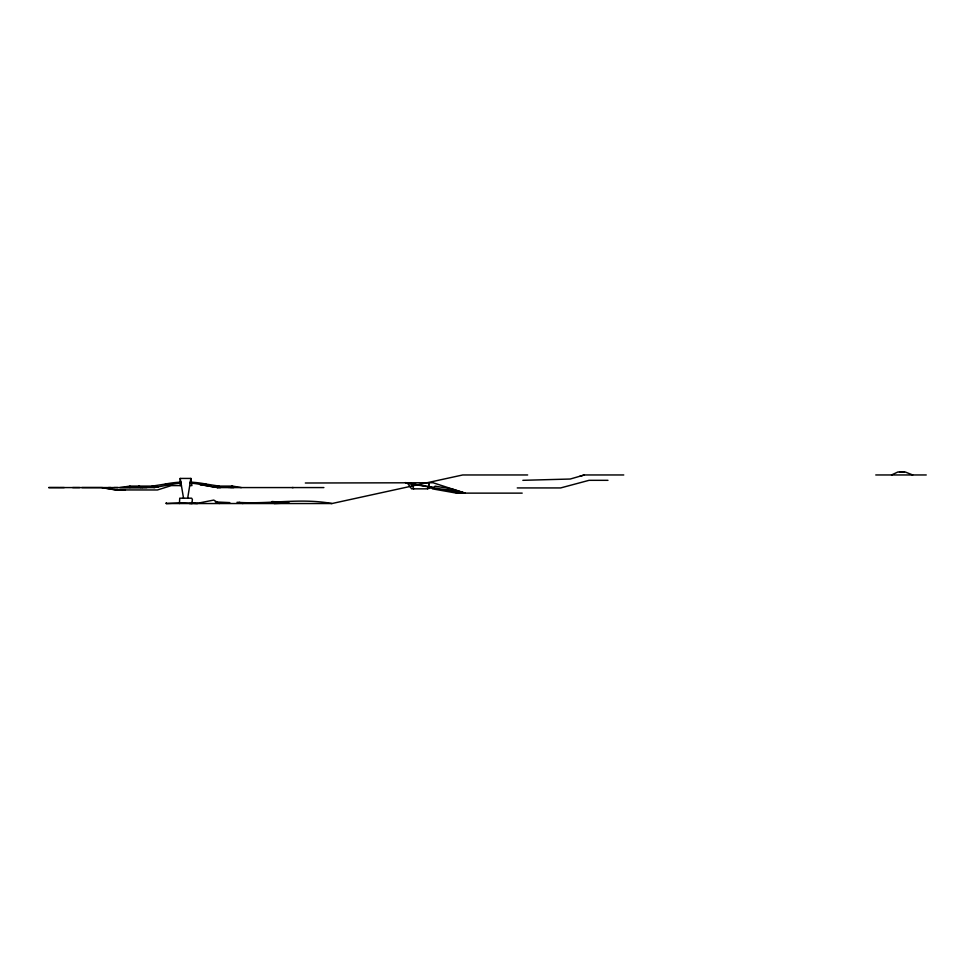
<?xml version="1.0" encoding="UTF-8"?>
<svg xmlns="http://www.w3.org/2000/svg" width="975" height="975" viewBox="0 0 975 975"><rect width="100%" height="100%" fill="white"/><g stroke="black" fill="none" stroke-linecap="round" stroke-linejoin="round"><path stroke-width="1.46" d="M129.943 487.573L129.943 486.098L152.283 486.098L165.348 484.063A102.387 102.387 0 0 1 181.228 482.125M527.646 474.959L462.698 474.971L331.927 503.539L166.213 503.539L166.213 502.71M180.204 485.587L180.204 478.433L190.868 478.433L191.929 485.587L189.759 485.587M179.424 503.539L179.741 498.188L191.648 498.188L192.392 499.48L191.88 503.539M187.688 498.188L190.868 478.433M428.586 485.928L429.219 483.807L427.611 488.841M199.692 484.477L204.007 485.233L205.957 484.063L219.022 486.098L232.55 486.098L241.325 487.573M891.54 474.959L897.817 472.01L905.3 472.01L912.685 474.959M228.967 487.573L232.55 486.098L230.527 487.573L233.854 487.573M215.731 487.293L219.022 486.098L217.279 487.573L200.728 484.648M623.756 474.959L584.378 474.959L570.204 479.03L522.844 480.322M579.906 476.251L584.378 474.959M170.588 484.648L154.038 487.573L59.292 487.573M158.364 486.805L154.038 487.573L152.283 486.098L155.586 487.293L152.283 486.098M171.624 484.477L167.31 485.233L165.348 484.063L168.858 484.941A72.187 72.187 0 0 1 181.24 483.088M129.943 486.098L119.827 487.573L146.933 487.573M331.927 503.539C300.471 497.689 268.503 504.538 237.022 502.296M166.213 503.539L182.703 502.795L196.133 503.539L213.769 500.077L219.302 503.539M274.146 503.539L289.136 502.942L272.013 501.503M904.41 472.01L899.474 472.01M875.757 474.959L926.25 474.959M607.973 480.322L589.046 480.322L560.613 487.939L517.262 487.927M305.333 483.003L433.058 482.747L465.087 493.179L456.556 493.131L432.364 488.841L435.082 486.159L451.705 488.926L465.087 493.131L405.868 483.015M181.435 485.587L171.344 485.587L157.402 489.974L115.391 489.925L101.376 487.573L81.949 487.573M58.805 487.573L48.75 487.573L64.252 487.573M323.883 487.573L217.279 487.573L220.606 487.573M72.65 487.573L79.67 487.573M108.444 487.573L110.833 487.573M113.917 487.573L117.78 487.573M522.186 493.131L456.556 493.131L454.618 491.242L446.209 489.803M229.783 502.612L215.353 501.93M189.442 503.539L192.16 503.539M292.11 487.573L293.243 487.573M125.409 489.974L116.549 489.925L102.009 487.573M191.612 502.527L197.693 503.539M405.405 482.601L433.522 487.451L426.867 488.841L411.596 488.841L407.94 483.807M204.007 485.233L213.781 486.952M454.789 490.608L465.087 493.131M239.192 502.296L242.885 503.539M142.362 487.573L138.767 486.098L140.79 487.573M451.705 488.926L455.581 492.29M411.548 483.71L413.717 488.841M180.204 478.433L183.532 498.188M190.088 483.088A72.187 72.187 0 0 1 202.459 484.941L205.957 484.063A102.387 102.387 0 0 0 190.088 482.125"/></g></svg>
